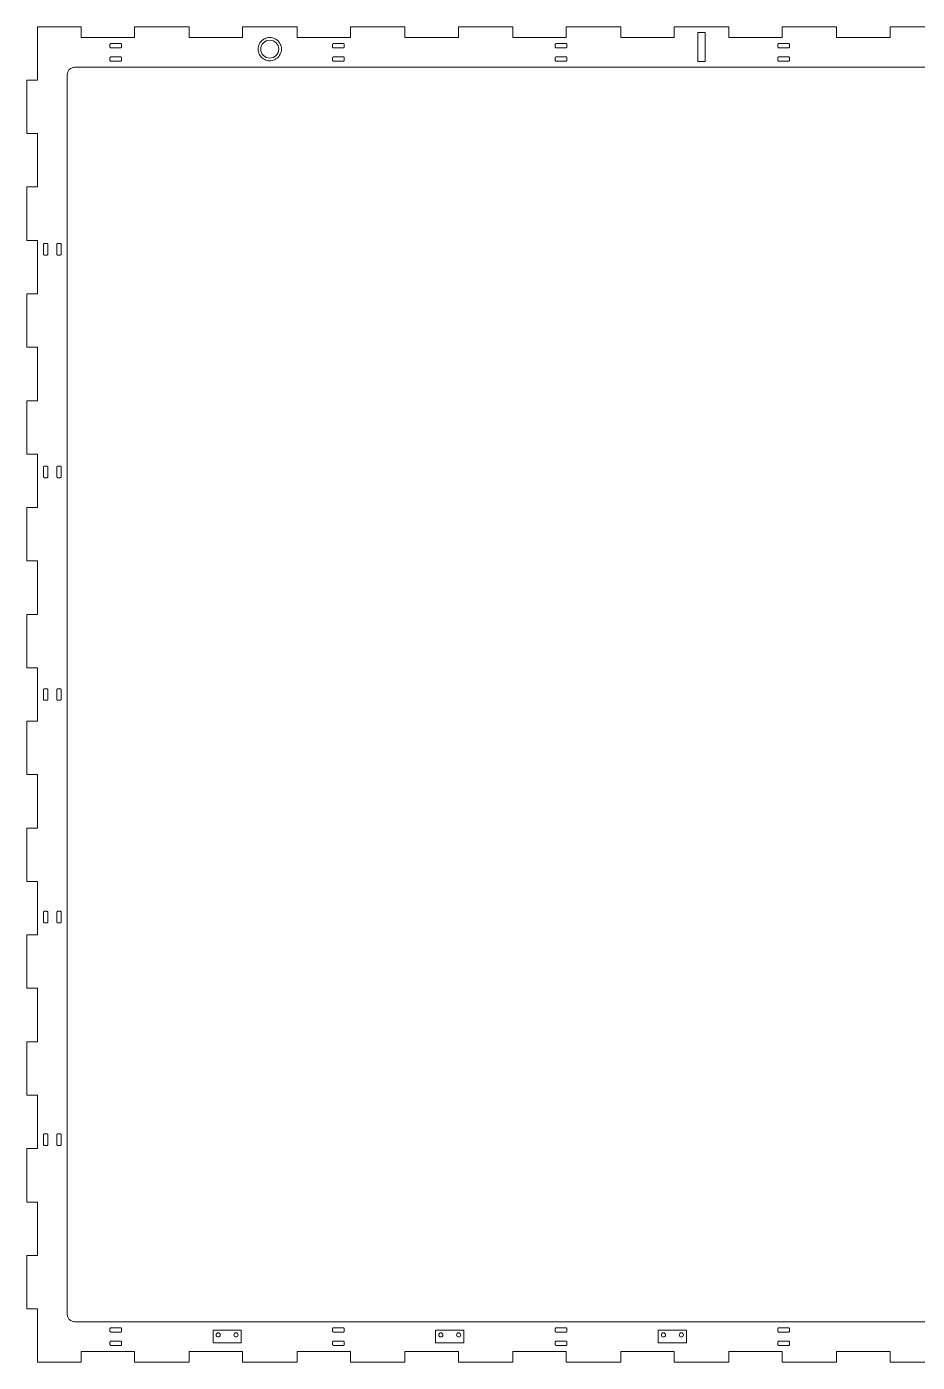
# Model space of a CAD drawing. Header units: millimetres. Extents: x 0 to 2008, y 0 to 750.
# Drawn here: x 1008 to 1508, y 0 to 750 of the extents above; entities that cross this region are included whole.
import ezdxf

# ---------------------------------------------------------------- set-up
doc = ezdxf.new("R2010")
doc.units = ezdxf.units.MM
doc.layers.add('CORTE', color=1, linetype='Continuous', lineweight=0)
doc.layers.add('MARCAÇÃO', color=2, linetype='Continuous', lineweight=0)

msp = doc.modelspace()

# ---------------------------------------------------------------- linework, layer by layer
at = {"layer": 'CORTE'}
for points in [[(1523.294118, 750), (1492.705882, 750), (1492.705882, 744), (1462.705882, 744), (1462.705882, 750), (1432.117647, 750), (1432.117647, 744), (1402.117647, 744), (1402.117647, 750), (1371.529412, 750), (1371.529412, 744), (1341.529412, 744), (1341.529412, 750), (1310.941176, 750), (1310.941176, 744), (1280.941176, 744), (1280.941176, 750), (1250.352941, 750), (1250.352941, 744), (1220.352941, 744), (1220.352941, 750), (1189.764706, 750), (1189.764706, 744), (1159.764706, 744), (1159.764706, 750), (1129.176471, 750), (1129.176471, 744), (1099.176471, 744), (1099.176471, 750), (1068.588235, 750), (1068.588235, 744), (1038.588235, 744), (1038.588235, 750), (1014, 750), (1014, 720), (1008, 720), (1008, 690), (1014, 690), (1014, 660), (1008, 660), (1008, 630), (1014, 630), (1014, 600), (1008, 600), (1008, 570), (1014, 570), (1014, 540), (1008, 540), (1008, 510), (1014, 510), (1014, 480), (1008, 480), (1008, 450), (1014, 450), (1014, 420), (1008, 420), (1008, 390), (1014, 390), (1014, 360), (1008, 360), (1008, 330), (1014, 330), (1014, 300), (1008, 300), (1008, 270), (1014, 270), (1014, 240), (1008, 240), (1008, 210), (1014, 210), (1014, 180), (1008, 180), (1008, 150), (1014, 150), (1014, 120), (1008, 120), (1008, 90), (1014, 90), (1014, 60), (1008, 60), (1008, 30), (1014, 30), (1014, 0), (1038.588235, 0), (1038.588235, 6), (1068.588235, 6), (1068.588235, 0), (1099.176471, 0), (1099.176471, 6), (1129.176471, 6), (1129.176471, 0), (1159.764706, 0), (1159.764706, 6), (1189.764706, 6), (1189.764706, 0), (1220.352941, 0), (1220.352941, 6), (1250.352941, 6), (1250.352941, 0), (1280.941176, 0), (1280.941176, 6), (1310.941176, 6), (1310.941176, 0), (1341.529412, 0), (1341.529412, 6), (1371.529412, 6), (1371.529412, 0), (1402.117647, 0), (1402.117647, 6), (1432.117647, 6), (1432.117647, 0), (1462.705882, 0), (1462.705882, 6), (1492.705882, 6), (1492.705882, 0), (1523.294118, 0)], [(1981.2, 727.2), (1034.8, 727.2), (1034.352142, 727.174849), (1033.909916, 727.099712), (1033.478884, 726.975533), (1033.064465, 726.803875), (1032.671872, 726.586897), (1032.306041, 726.327326), (1031.971573, 726.028427), (1031.672674, 725.693959), (1031.413103, 725.328128), (1031.196125, 724.935535), (1031.024467, 724.521116), (1030.900288, 724.090084), (1030.825151, 723.647858), (1030.8, 723.2), (1030.8, 26.8), (1030.825151, 26.352142), (1030.900288, 25.909916), (1031.024467, 25.478884), (1031.196125, 25.064465), (1031.413103, 24.671872), (1031.672674, 24.306041), (1031.971573, 23.971573), (1032.306041, 23.672674), (1032.671872, 23.413103), (1033.064465, 23.196125), (1033.478884, 23.024467), (1033.909916, 22.900288), (1034.352142, 22.825151), (1034.8, 22.8), (1981.2, 22.8)]]:
    msp.add_lwpolyline(points, dxfattribs=at)
for points in [[(1388.82, 730.4), (1388.82, 746.8), (1384.82, 746.8), (1384.82, 730.4)], [(1061.25, 740), (1061.246227, 740.067179), (1061.234957, 740.133513), (1061.21633, 740.198167), (1061.190581, 740.26033), (1061.158035, 740.319219), (1061.119099, 740.374094), (1061.074264, 740.424264), (1061.024094, 740.469099), (1060.969219, 740.508035), (1060.91033, 740.540581), (1060.848167, 740.56633), (1060.783513, 740.584957), (1060.717179, 740.596227), (1060.65, 740.6), (1055.35, 740.6), (1055.282821, 740.596227), (1055.216487, 740.584957), (1055.151833, 740.56633), (1055.08967, 740.540581), (1055.030781, 740.508035), (1054.975906, 740.469099), (1054.925736, 740.424264), (1054.880901, 740.374094), (1054.841965, 740.319219), (1054.809419, 740.26033), (1054.78367, 740.198167), (1054.765043, 740.133513), (1054.753773, 740.067179), (1054.75, 740), (1054.75, 738.7), (1054.753773, 738.632821), (1054.765043, 738.566487), (1054.78367, 738.501833), (1054.809419, 738.43967), (1054.841965, 738.380781), (1054.880901, 738.325906), (1054.925736, 738.275736), (1054.975906, 738.230901), (1055.030781, 738.191965), (1055.08967, 738.159419), (1055.151833, 738.13367), (1055.216487, 738.115043), (1055.282821, 738.103773), (1055.35, 738.1), (1060.65, 738.1), (1060.717179, 738.103773), (1060.783513, 738.115043), (1060.848167, 738.13367), (1060.91033, 738.159419), (1060.969219, 738.191965), (1061.024094, 738.230901), (1061.074264, 738.275736), (1061.119099, 738.325906), (1061.158035, 738.380781), (1061.190581, 738.43967), (1061.21633, 738.501833), (1061.234957, 738.566487), (1061.246227, 738.632821), (1061.25, 738.7)], [(1186.25, 740), (1186.246227, 740.067179), (1186.234957, 740.133513), (1186.21633, 740.198167), (1186.190581, 740.26033), (1186.158035, 740.319219), (1186.119099, 740.374094), (1186.074264, 740.424264), (1186.024094, 740.469099), (1185.969219, 740.508035), (1185.91033, 740.540581), (1185.848167, 740.56633), (1185.783513, 740.584957), (1185.717179, 740.596227), (1185.65, 740.6), (1180.35, 740.6), (1180.282821, 740.596227), (1180.216487, 740.584957), (1180.151833, 740.56633), (1180.08967, 740.540581), (1180.030781, 740.508035), (1179.975906, 740.469099), (1179.925736, 740.424264), (1179.880901, 740.374094), (1179.841965, 740.319219), (1179.809419, 740.26033), (1179.78367, 740.198167), (1179.765043, 740.133513), (1179.753773, 740.067179), (1179.75, 740), (1179.75, 738.7), (1179.753773, 738.632821), (1179.765043, 738.566487), (1179.78367, 738.501833), (1179.809419, 738.43967), (1179.841965, 738.380781), (1179.880901, 738.325906), (1179.925736, 738.275736), (1179.975906, 738.230901), (1180.030781, 738.191965), (1180.08967, 738.159419), (1180.151833, 738.13367), (1180.216487, 738.115043), (1180.282821, 738.103773), (1180.35, 738.1), (1185.65, 738.1), (1185.717179, 738.103773), (1185.783513, 738.115043), (1185.848167, 738.13367), (1185.91033, 738.159419), (1185.969219, 738.191965), (1186.024094, 738.230901), (1186.074264, 738.275736), (1186.119099, 738.325906), (1186.158035, 738.380781), (1186.190581, 738.43967), (1186.21633, 738.501833), (1186.234957, 738.566487), (1186.246227, 738.632821), (1186.25, 738.7)], [(1311.25, 740), (1311.246227, 740.067179), (1311.234957, 740.133513), (1311.21633, 740.198167), (1311.190581, 740.26033), (1311.158035, 740.319219), (1311.119099, 740.374094), (1311.074264, 740.424264), (1311.024094, 740.469099), (1310.969219, 740.508035), (1310.91033, 740.540581), (1310.848167, 740.56633), (1310.783513, 740.584957), (1310.717179, 740.596227), (1310.65, 740.6), (1305.35, 740.6), (1305.282821, 740.596227), (1305.216487, 740.584957), (1305.151833, 740.56633), (1305.08967, 740.540581), (1305.030781, 740.508035), (1304.975906, 740.469099), (1304.925736, 740.424264), (1304.880901, 740.374094), (1304.841965, 740.319219), (1304.809419, 740.26033), (1304.78367, 740.198167), (1304.765043, 740.133513), (1304.753773, 740.067179), (1304.75, 740), (1304.75, 738.7), (1304.753773, 738.632821), (1304.765043, 738.566487), (1304.78367, 738.501833), (1304.809419, 738.43967), (1304.841965, 738.380781), (1304.880901, 738.325906), (1304.925736, 738.275736), (1304.975906, 738.230901), (1305.030781, 738.191965), (1305.08967, 738.159419), (1305.151833, 738.13367), (1305.216487, 738.115043), (1305.282821, 738.103773), (1305.35, 738.1), (1310.65, 738.1), (1310.717179, 738.103773), (1310.783513, 738.115043), (1310.848167, 738.13367), (1310.91033, 738.159419), (1310.969219, 738.191965), (1311.024094, 738.230901), (1311.074264, 738.275736), (1311.119099, 738.325906), (1311.158035, 738.380781), (1311.190581, 738.43967), (1311.21633, 738.501833), (1311.234957, 738.566487), (1311.246227, 738.632821), (1311.25, 738.7)], [(1436.25, 740), (1436.246227, 740.067179), (1436.234957, 740.133513), (1436.21633, 740.198167), (1436.190581, 740.26033), (1436.158035, 740.319219), (1436.119099, 740.374094), (1436.074264, 740.424264), (1436.024094, 740.469099), (1435.969219, 740.508035), (1435.91033, 740.540581), (1435.848167, 740.56633), (1435.783513, 740.584957), (1435.717179, 740.596227), (1435.65, 740.6), (1430.35, 740.6), (1430.282821, 740.596227), (1430.216487, 740.584957), (1430.151833, 740.56633), (1430.08967, 740.540581), (1430.030781, 740.508035), (1429.975906, 740.469099), (1429.925736, 740.424264), (1429.880901, 740.374094), (1429.841965, 740.319219), (1429.809419, 740.26033), (1429.78367, 740.198167), (1429.765043, 740.133513), (1429.753773, 740.067179), (1429.75, 740), (1429.75, 738.7), (1429.753773, 738.632821), (1429.765043, 738.566487), (1429.78367, 738.501833), (1429.809419, 738.43967), (1429.841965, 738.380781), (1429.880901, 738.325906), (1429.925736, 738.275736), (1429.975906, 738.230901), (1430.030781, 738.191965), (1430.08967, 738.159419), (1430.151833, 738.13367), (1430.216487, 738.115043), (1430.282821, 738.103773), (1430.35, 738.1), (1435.65, 738.1), (1435.717179, 738.103773), (1435.783513, 738.115043), (1435.848167, 738.13367), (1435.91033, 738.159419), (1435.969219, 738.191965), (1436.024094, 738.230901), (1436.074264, 738.275736), (1436.119099, 738.325906), (1436.158035, 738.380781), (1436.190581, 738.43967), (1436.21633, 738.501833), (1436.234957, 738.566487), (1436.246227, 738.632821), (1436.25, 738.7)], [(1061.25, 732.5), (1061.246227, 732.567179), (1061.234957, 732.633513), (1061.21633, 732.698167), (1061.190581, 732.76033), (1061.158035, 732.819219), (1061.119099, 732.874094), (1061.074264, 732.924264), (1061.024094, 732.969099), (1060.969219, 733.008035), (1060.91033, 733.040581), (1060.848167, 733.06633), (1060.783513, 733.084957), (1060.717179, 733.096227), (1060.65, 733.1), (1055.35, 733.1), (1055.282821, 733.096227), (1055.216487, 733.084957), (1055.151833, 733.06633), (1055.08967, 733.040581), (1055.030781, 733.008035), (1054.975906, 732.969099), (1054.925736, 732.924264), (1054.880901, 732.874094), (1054.841965, 732.819219), (1054.809419, 732.76033), (1054.78367, 732.698167), (1054.765043, 732.633513), (1054.753773, 732.567179), (1054.75, 732.5), (1054.75, 731.2), (1054.753773, 731.132821), (1054.765043, 731.066487), (1054.78367, 731.001833), (1054.809419, 730.93967), (1054.841965, 730.880781), (1054.880901, 730.825906), (1054.925736, 730.775736), (1054.975906, 730.730901), (1055.030781, 730.691965), (1055.08967, 730.659419), (1055.151833, 730.63367), (1055.216487, 730.615043), (1055.282821, 730.603773), (1055.35, 730.6), (1060.65, 730.6), (1060.717179, 730.603773), (1060.783513, 730.615043), (1060.848167, 730.63367), (1060.91033, 730.659419), (1060.969219, 730.691965), (1061.024094, 730.730901), (1061.074264, 730.775736), (1061.119099, 730.825906), (1061.158035, 730.880781), (1061.190581, 730.93967), (1061.21633, 731.001833), (1061.234957, 731.066487), (1061.246227, 731.132821), (1061.25, 731.2)], [(1186.25, 732.5), (1186.246227, 732.567179), (1186.234957, 732.633513), (1186.21633, 732.698167), (1186.190581, 732.76033), (1186.158035, 732.819219), (1186.119099, 732.874094), (1186.074264, 732.924264), (1186.024094, 732.969099), (1185.969219, 733.008035), (1185.91033, 733.040581), (1185.848167, 733.06633), (1185.783513, 733.084957), (1185.717179, 733.096227), (1185.65, 733.1), (1180.35, 733.1), (1180.282821, 733.096227), (1180.216487, 733.084957), (1180.151833, 733.06633), (1180.08967, 733.040581), (1180.030781, 733.008035), (1179.975906, 732.969099), (1179.925736, 732.924264), (1179.880901, 732.874094), (1179.841965, 732.819219), (1179.809419, 732.76033), (1179.78367, 732.698167), (1179.765043, 732.633513), (1179.753773, 732.567179), (1179.75, 732.5), (1179.75, 731.2), (1179.753773, 731.132821), (1179.765043, 731.066487), (1179.78367, 731.001833), (1179.809419, 730.93967), (1179.841965, 730.880781), (1179.880901, 730.825906), (1179.925736, 730.775736), (1179.975906, 730.730901), (1180.030781, 730.691965), (1180.08967, 730.659419), (1180.151833, 730.63367), (1180.216487, 730.615043), (1180.282821, 730.603773), (1180.35, 730.6), (1185.65, 730.6), (1185.717179, 730.603773), (1185.783513, 730.615043), (1185.848167, 730.63367), (1185.91033, 730.659419), (1185.969219, 730.691965), (1186.024094, 730.730901), (1186.074264, 730.775736), (1186.119099, 730.825906), (1186.158035, 730.880781), (1186.190581, 730.93967), (1186.21633, 731.001833), (1186.234957, 731.066487), (1186.246227, 731.132821), (1186.25, 731.2)], [(1311.25, 732.5), (1311.246227, 732.567179), (1311.234957, 732.633513), (1311.21633, 732.698167), (1311.190581, 732.76033), (1311.158035, 732.819219), (1311.119099, 732.874094), (1311.074264, 732.924264), (1311.024094, 732.969099), (1310.969219, 733.008035), (1310.91033, 733.040581), (1310.848167, 733.06633), (1310.783513, 733.084957), (1310.717179, 733.096227), (1310.65, 733.1), (1305.35, 733.1), (1305.282821, 733.096227), (1305.216487, 733.084957), (1305.151833, 733.06633), (1305.08967, 733.040581), (1305.030781, 733.008035), (1304.975906, 732.969099), (1304.925736, 732.924264), (1304.880901, 732.874094), (1304.841965, 732.819219), (1304.809419, 732.76033), (1304.78367, 732.698167), (1304.765043, 732.633513), (1304.753773, 732.567179), (1304.75, 732.5), (1304.75, 731.2), (1304.753773, 731.132821), (1304.765043, 731.066487), (1304.78367, 731.001833), (1304.809419, 730.93967), (1304.841965, 730.880781), (1304.880901, 730.825906), (1304.925736, 730.775736), (1304.975906, 730.730901), (1305.030781, 730.691965), (1305.08967, 730.659419), (1305.151833, 730.63367), (1305.216487, 730.615043), (1305.282821, 730.603773), (1305.35, 730.6), (1310.65, 730.6), (1310.717179, 730.603773), (1310.783513, 730.615043), (1310.848167, 730.63367), (1310.91033, 730.659419), (1310.969219, 730.691965), (1311.024094, 730.730901), (1311.074264, 730.775736), (1311.119099, 730.825906), (1311.158035, 730.880781), (1311.190581, 730.93967), (1311.21633, 731.001833), (1311.234957, 731.066487), (1311.246227, 731.132821), (1311.25, 731.2)], [(1436.25, 732.5), (1436.246227, 732.567179), (1436.234957, 732.633513), (1436.21633, 732.698167), (1436.190581, 732.76033), (1436.158035, 732.819219), (1436.119099, 732.874094), (1436.074264, 732.924264), (1436.024094, 732.969099), (1435.969219, 733.008035), (1435.91033, 733.040581), (1435.848167, 733.06633), (1435.783513, 733.084957), (1435.717179, 733.096227), (1435.65, 733.1), (1430.35, 733.1), (1430.282821, 733.096227), (1430.216487, 733.084957), (1430.151833, 733.06633), (1430.08967, 733.040581), (1430.030781, 733.008035), (1429.975906, 732.969099), (1429.925736, 732.924264), (1429.880901, 732.874094), (1429.841965, 732.819219), (1429.809419, 732.76033), (1429.78367, 732.698167), (1429.765043, 732.633513), (1429.753773, 732.567179), (1429.75, 732.5), (1429.75, 731.2), (1429.753773, 731.132821), (1429.765043, 731.066487), (1429.78367, 731.001833), (1429.809419, 730.93967), (1429.841965, 730.880781), (1429.880901, 730.825906), (1429.925736, 730.775736), (1429.975906, 730.730901), (1430.030781, 730.691965), (1430.08967, 730.659419), (1430.151833, 730.63367), (1430.216487, 730.615043), (1430.282821, 730.603773), (1430.35, 730.6), (1435.65, 730.6), (1435.717179, 730.603773), (1435.783513, 730.615043), (1435.848167, 730.63367), (1435.91033, 730.659419), (1435.969219, 730.691965), (1436.024094, 730.730901), (1436.074264, 730.775736), (1436.119099, 730.825906), (1436.158035, 730.880781), (1436.190581, 730.93967), (1436.21633, 731.001833), (1436.234957, 731.066487), (1436.246227, 731.132821), (1436.25, 731.2)], [(1019.9, 627.65), (1019.896227, 627.717179), (1019.884957, 627.783513), (1019.86633, 627.848167), (1019.840581, 627.91033), (1019.808035, 627.969219), (1019.769099, 628.024094), (1019.724264, 628.074264), (1019.674094, 628.119099), (1019.619219, 628.158035), (1019.56033, 628.190581), (1019.498167, 628.21633), (1019.433513, 628.234957), (1019.367179, 628.246227), (1019.3, 628.25), (1018, 628.25), (1017.932821, 628.246227), (1017.866487, 628.234957), (1017.801833, 628.21633), (1017.73967, 628.190581), (1017.680781, 628.158035), (1017.625906, 628.119099), (1017.575736, 628.074264), (1017.530901, 628.024094), (1017.491965, 627.969219), (1017.459419, 627.91033), (1017.43367, 627.848167), (1017.415043, 627.783513), (1017.403773, 627.717179), (1017.4, 627.65), (1017.4, 622.35), (1017.403773, 622.282821), (1017.415043, 622.216487), (1017.43367, 622.151833), (1017.459419, 622.08967), (1017.491965, 622.030781), (1017.530901, 621.975906), (1017.575736, 621.925736), (1017.625906, 621.880901), (1017.680781, 621.841965), (1017.73967, 621.809419), (1017.801833, 621.78367), (1017.866487, 621.765043), (1017.932821, 621.753773), (1018, 621.75), (1019.3, 621.75), (1019.367179, 621.753773), (1019.433513, 621.765043), (1019.498167, 621.78367), (1019.56033, 621.809419), (1019.619219, 621.841965), (1019.674094, 621.880901), (1019.724264, 621.925736), (1019.769099, 621.975906), (1019.808035, 622.030781), (1019.840581, 622.08967), (1019.86633, 622.151833), (1019.884957, 622.216487), (1019.896227, 622.282821), (1019.9, 622.35)], [(1027.4, 627.65), (1027.396227, 627.717179), (1027.384957, 627.783513), (1027.36633, 627.848167), (1027.340581, 627.91033), (1027.308035, 627.969219), (1027.269099, 628.024094), (1027.224264, 628.074264), (1027.174094, 628.119099), (1027.119219, 628.158035), (1027.06033, 628.190581), (1026.998167, 628.21633), (1026.933513, 628.234957), (1026.867179, 628.246227), (1026.8, 628.25), (1025.5, 628.25), (1025.432821, 628.246227), (1025.366487, 628.234957), (1025.301833, 628.21633), (1025.23967, 628.190581), (1025.180781, 628.158035), (1025.125906, 628.119099), (1025.075736, 628.074264), (1025.030901, 628.024094), (1024.991965, 627.969219), (1024.959419, 627.91033), (1024.93367, 627.848167), (1024.915043, 627.783513), (1024.903773, 627.717179), (1024.9, 627.65), (1024.9, 622.35), (1024.903773, 622.282821), (1024.915043, 622.216487), (1024.93367, 622.151833), (1024.959419, 622.08967), (1024.991965, 622.030781), (1025.030901, 621.975906), (1025.075736, 621.925736), (1025.125906, 621.880901), (1025.180781, 621.841965), (1025.23967, 621.809419), (1025.301833, 621.78367), (1025.366487, 621.765043), (1025.432821, 621.753773), (1025.5, 621.75), (1026.8, 621.75), (1026.867179, 621.753773), (1026.933513, 621.765043), (1026.998167, 621.78367), (1027.06033, 621.809419), (1027.119219, 621.841965), (1027.174094, 621.880901), (1027.224264, 621.925736), (1027.269099, 621.975906), (1027.308035, 622.030781), (1027.340581, 622.08967), (1027.36633, 622.151833), (1027.384957, 622.216487), (1027.396227, 622.282821), (1027.4, 622.35)], [(1019.9, 502.65), (1019.896227, 502.717179), (1019.884957, 502.783513), (1019.86633, 502.848167), (1019.840581, 502.91033), (1019.808035, 502.969219), (1019.769099, 503.024094), (1019.724264, 503.074264), (1019.674094, 503.119099), (1019.619219, 503.158035), (1019.56033, 503.190581), (1019.498167, 503.21633), (1019.433513, 503.234957), (1019.367179, 503.246227), (1019.3, 503.25), (1018, 503.25), (1017.932821, 503.246227), (1017.866487, 503.234957), (1017.801833, 503.21633), (1017.73967, 503.190581), (1017.680781, 503.158035), (1017.625906, 503.119099), (1017.575736, 503.074264), (1017.530901, 503.024094), (1017.491965, 502.969219), (1017.459419, 502.91033), (1017.43367, 502.848167), (1017.415043, 502.783513), (1017.403773, 502.717179), (1017.4, 502.65), (1017.4, 497.35), (1017.403773, 497.282821), (1017.415043, 497.216487), (1017.43367, 497.151833), (1017.459419, 497.08967), (1017.491965, 497.030781), (1017.530901, 496.975906), (1017.575736, 496.925736), (1017.625906, 496.880901), (1017.680781, 496.841965), (1017.73967, 496.809419), (1017.801833, 496.78367), (1017.866487, 496.765043), (1017.932821, 496.753773), (1018, 496.75), (1019.3, 496.75), (1019.367179, 496.753773), (1019.433513, 496.765043), (1019.498167, 496.78367), (1019.56033, 496.809419), (1019.619219, 496.841965), (1019.674094, 496.880901), (1019.724264, 496.925736), (1019.769099, 496.975906), (1019.808035, 497.030781), (1019.840581, 497.08967), (1019.86633, 497.151833), (1019.884957, 497.216487), (1019.896227, 497.282821), (1019.9, 497.35)], [(1027.4, 502.65), (1027.396227, 502.717179), (1027.384957, 502.783513), (1027.36633, 502.848167), (1027.340581, 502.91033), (1027.308035, 502.969219), (1027.269099, 503.024094), (1027.224264, 503.074264), (1027.174094, 503.119099), (1027.119219, 503.158035), (1027.06033, 503.190581), (1026.998167, 503.21633), (1026.933513, 503.234957), (1026.867179, 503.246227), (1026.8, 503.25), (1025.5, 503.25), (1025.432821, 503.246227), (1025.366487, 503.234957), (1025.301833, 503.21633), (1025.23967, 503.190581), (1025.180781, 503.158035), (1025.125906, 503.119099), (1025.075736, 503.074264), (1025.030901, 503.024094), (1024.991965, 502.969219), (1024.959419, 502.91033), (1024.93367, 502.848167), (1024.915043, 502.783513), (1024.903773, 502.717179), (1024.9, 502.65), (1024.9, 497.35), (1024.903773, 497.282821), (1024.915043, 497.216487), (1024.93367, 497.151833), (1024.959419, 497.08967), (1024.991965, 497.030781), (1025.030901, 496.975906), (1025.075736, 496.925736), (1025.125906, 496.880901), (1025.180781, 496.841965), (1025.23967, 496.809419), (1025.301833, 496.78367), (1025.366487, 496.765043), (1025.432821, 496.753773), (1025.5, 496.75), (1026.8, 496.75), (1026.867179, 496.753773), (1026.933513, 496.765043), (1026.998167, 496.78367), (1027.06033, 496.809419), (1027.119219, 496.841965), (1027.174094, 496.880901), (1027.224264, 496.925736), (1027.269099, 496.975906), (1027.308035, 497.030781), (1027.340581, 497.08967), (1027.36633, 497.151833), (1027.384957, 497.216487), (1027.396227, 497.282821), (1027.4, 497.35)], [(1019.9, 377.65), (1019.896227, 377.717179), (1019.884957, 377.783513), (1019.86633, 377.848167), (1019.840581, 377.91033), (1019.808035, 377.969219), (1019.769099, 378.024094), (1019.724264, 378.074264), (1019.674094, 378.119099), (1019.619219, 378.158035), (1019.56033, 378.190581), (1019.498167, 378.21633), (1019.433513, 378.234957), (1019.367179, 378.246227), (1019.3, 378.25), (1018, 378.25), (1017.932821, 378.246227), (1017.866487, 378.234957), (1017.801833, 378.21633), (1017.73967, 378.190581), (1017.680781, 378.158035), (1017.625906, 378.119099), (1017.575736, 378.074264), (1017.530901, 378.024094), (1017.491965, 377.969219), (1017.459419, 377.91033), (1017.43367, 377.848167), (1017.415043, 377.783513), (1017.403773, 377.717179), (1017.4, 377.65), (1017.4, 372.35), (1017.403773, 372.282821), (1017.415043, 372.216487), (1017.43367, 372.151833), (1017.459419, 372.08967), (1017.491965, 372.030781), (1017.530901, 371.975906), (1017.575736, 371.925736), (1017.625906, 371.880901), (1017.680781, 371.841965), (1017.73967, 371.809419), (1017.801833, 371.78367), (1017.866487, 371.765043), (1017.932821, 371.753773), (1018, 371.75), (1019.3, 371.75), (1019.367179, 371.753773), (1019.433513, 371.765043), (1019.498167, 371.78367), (1019.56033, 371.809419), (1019.619219, 371.841965), (1019.674094, 371.880901), (1019.724264, 371.925736), (1019.769099, 371.975906), (1019.808035, 372.030781), (1019.840581, 372.08967), (1019.86633, 372.151833), (1019.884957, 372.216487), (1019.896227, 372.282821), (1019.9, 372.35)], [(1027.4, 377.65), (1027.396227, 377.717179), (1027.384957, 377.783513), (1027.36633, 377.848167), (1027.340581, 377.91033), (1027.308035, 377.969219), (1027.269099, 378.024094), (1027.224264, 378.074264), (1027.174094, 378.119099), (1027.119219, 378.158035), (1027.06033, 378.190581), (1026.998167, 378.21633), (1026.933513, 378.234957), (1026.867179, 378.246227), (1026.8, 378.25), (1025.5, 378.25), (1025.432821, 378.246227), (1025.366487, 378.234957), (1025.301833, 378.21633), (1025.23967, 378.190581), (1025.180781, 378.158035), (1025.125906, 378.119099), (1025.075736, 378.074264), (1025.030901, 378.024094), (1024.991965, 377.969219), (1024.959419, 377.91033), (1024.93367, 377.848167), (1024.915043, 377.783513), (1024.903773, 377.717179), (1024.9, 377.65), (1024.9, 372.35), (1024.903773, 372.282821), (1024.915043, 372.216487), (1024.93367, 372.151833), (1024.959419, 372.08967), (1024.991965, 372.030781), (1025.030901, 371.975906), (1025.075736, 371.925736), (1025.125906, 371.880901), (1025.180781, 371.841965), (1025.23967, 371.809419), (1025.301833, 371.78367), (1025.366487, 371.765043), (1025.432821, 371.753773), (1025.5, 371.75), (1026.8, 371.75), (1026.867179, 371.753773), (1026.933513, 371.765043), (1026.998167, 371.78367), (1027.06033, 371.809419), (1027.119219, 371.841965), (1027.174094, 371.880901), (1027.224264, 371.925736), (1027.269099, 371.975906), (1027.308035, 372.030781), (1027.340581, 372.08967), (1027.36633, 372.151833), (1027.384957, 372.216487), (1027.396227, 372.282821), (1027.4, 372.35)], [(1019.9, 252.65), (1019.896227, 252.717179), (1019.884957, 252.783513), (1019.86633, 252.848167), (1019.840581, 252.91033), (1019.808035, 252.969219), (1019.769099, 253.024094), (1019.724264, 253.074264), (1019.674094, 253.119099), (1019.619219, 253.158035), (1019.56033, 253.190581), (1019.498167, 253.21633), (1019.433513, 253.234957), (1019.367179, 253.246227), (1019.3, 253.25), (1018, 253.25), (1017.932821, 253.246227), (1017.866487, 253.234957), (1017.801833, 253.21633), (1017.73967, 253.190581), (1017.680781, 253.158035), (1017.625906, 253.119099), (1017.575736, 253.074264), (1017.530901, 253.024094), (1017.491965, 252.969219), (1017.459419, 252.91033), (1017.43367, 252.848167), (1017.415043, 252.783513), (1017.403773, 252.717179), (1017.4, 252.65), (1017.4, 247.35), (1017.403773, 247.282821), (1017.415043, 247.216487), (1017.43367, 247.151833), (1017.459419, 247.08967), (1017.491965, 247.030781), (1017.530901, 246.975906), (1017.575736, 246.925736), (1017.625906, 246.880901), (1017.680781, 246.841965), (1017.73967, 246.809419), (1017.801833, 246.78367), (1017.866487, 246.765043), (1017.932821, 246.753773), (1018, 246.75), (1019.3, 246.75), (1019.367179, 246.753773), (1019.433513, 246.765043), (1019.498167, 246.78367), (1019.56033, 246.809419), (1019.619219, 246.841965), (1019.674094, 246.880901), (1019.724264, 246.925736), (1019.769099, 246.975906), (1019.808035, 247.030781), (1019.840581, 247.08967), (1019.86633, 247.151833), (1019.884957, 247.216487), (1019.896227, 247.282821), (1019.9, 247.35)], [(1027.4, 252.65), (1027.396227, 252.717179), (1027.384957, 252.783513), (1027.36633, 252.848167), (1027.340581, 252.91033), (1027.308035, 252.969219), (1027.269099, 253.024094), (1027.224264, 253.074264), (1027.174094, 253.119099), (1027.119219, 253.158035), (1027.06033, 253.190581), (1026.998167, 253.21633), (1026.933513, 253.234957), (1026.867179, 253.246227), (1026.8, 253.25), (1025.5, 253.25), (1025.432821, 253.246227), (1025.366487, 253.234957), (1025.301833, 253.21633), (1025.23967, 253.190581), (1025.180781, 253.158035), (1025.125906, 253.119099), (1025.075736, 253.074264), (1025.030901, 253.024094), (1024.991965, 252.969219), (1024.959419, 252.91033), (1024.93367, 252.848167), (1024.915043, 252.783513), (1024.903773, 252.717179), (1024.9, 252.65), (1024.9, 247.35), (1024.903773, 247.282821), (1024.915043, 247.216487), (1024.93367, 247.151833), (1024.959419, 247.08967), (1024.991965, 247.030781), (1025.030901, 246.975906), (1025.075736, 246.925736), (1025.125906, 246.880901), (1025.180781, 246.841965), (1025.23967, 246.809419), (1025.301833, 246.78367), (1025.366487, 246.765043), (1025.432821, 246.753773), (1025.5, 246.75), (1026.8, 246.75), (1026.867179, 246.753773), (1026.933513, 246.765043), (1026.998167, 246.78367), (1027.06033, 246.809419), (1027.119219, 246.841965), (1027.174094, 246.880901), (1027.224264, 246.925736), (1027.269099, 246.975906), (1027.308035, 247.030781), (1027.340581, 247.08967), (1027.36633, 247.151833), (1027.384957, 247.216487), (1027.396227, 247.282821), (1027.4, 247.35)], [(1019.9, 127.65), (1019.896227, 127.717179), (1019.884957, 127.783513), (1019.86633, 127.848167), (1019.840581, 127.91033), (1019.808035, 127.969219), (1019.769099, 128.024094), (1019.724264, 128.074264), (1019.674094, 128.119099), (1019.619219, 128.158035), (1019.56033, 128.190581), (1019.498167, 128.21633), (1019.433513, 128.234957), (1019.367179, 128.246227), (1019.3, 128.25), (1018, 128.25), (1017.932821, 128.246227), (1017.866487, 128.234957), (1017.801833, 128.21633), (1017.73967, 128.190581), (1017.680781, 128.158035), (1017.625906, 128.119099), (1017.575736, 128.074264), (1017.530901, 128.024094), (1017.491965, 127.969219), (1017.459419, 127.91033), (1017.43367, 127.848167), (1017.415043, 127.783513), (1017.403773, 127.717179), (1017.4, 127.65), (1017.4, 122.35), (1017.403773, 122.282821), (1017.415043, 122.216487), (1017.43367, 122.151833), (1017.459419, 122.08967), (1017.491965, 122.030781), (1017.530901, 121.975906), (1017.575736, 121.925736), (1017.625906, 121.880901), (1017.680781, 121.841965), (1017.73967, 121.809419), (1017.801833, 121.78367), (1017.866487, 121.765043), (1017.932821, 121.753773), (1018, 121.75), (1019.3, 121.75), (1019.367179, 121.753773), (1019.433513, 121.765043), (1019.498167, 121.78367), (1019.56033, 121.809419), (1019.619219, 121.841965), (1019.674094, 121.880901), (1019.724264, 121.925736), (1019.769099, 121.975906), (1019.808035, 122.030781), (1019.840581, 122.08967), (1019.86633, 122.151833), (1019.884957, 122.216487), (1019.896227, 122.282821), (1019.9, 122.35)], [(1027.4, 127.65), (1027.396227, 127.717179), (1027.384957, 127.783513), (1027.36633, 127.848167), (1027.340581, 127.91033), (1027.308035, 127.969219), (1027.269099, 128.024094), (1027.224264, 128.074264), (1027.174094, 128.119099), (1027.119219, 128.158035), (1027.06033, 128.190581), (1026.998167, 128.21633), (1026.933513, 128.234957), (1026.867179, 128.246227), (1026.8, 128.25), (1025.5, 128.25), (1025.432821, 128.246227), (1025.366487, 128.234957), (1025.301833, 128.21633), (1025.23967, 128.190581), (1025.180781, 128.158035), (1025.125906, 128.119099), (1025.075736, 128.074264), (1025.030901, 128.024094), (1024.991965, 127.969219), (1024.959419, 127.91033), (1024.93367, 127.848167), (1024.915043, 127.783513), (1024.903773, 127.717179), (1024.9, 127.65), (1024.9, 122.35), (1024.903773, 122.282821), (1024.915043, 122.216487), (1024.93367, 122.151833), (1024.959419, 122.08967), (1024.991965, 122.030781), (1025.030901, 121.975906), (1025.075736, 121.925736), (1025.125906, 121.880901), (1025.180781, 121.841965), (1025.23967, 121.809419), (1025.301833, 121.78367), (1025.366487, 121.765043), (1025.432821, 121.753773), (1025.5, 121.75), (1026.8, 121.75), (1026.867179, 121.753773), (1026.933513, 121.765043), (1026.998167, 121.78367), (1027.06033, 121.809419), (1027.119219, 121.841965), (1027.174094, 121.880901), (1027.224264, 121.925736), (1027.269099, 121.975906), (1027.308035, 122.030781), (1027.340581, 122.08967), (1027.36633, 122.151833), (1027.384957, 122.216487), (1027.396227, 122.282821), (1027.4, 122.35)], [(1061.25, 18.8), (1061.246227, 18.867179), (1061.234957, 18.933513), (1061.21633, 18.998167), (1061.190581, 19.06033), (1061.158035, 19.119219), (1061.119099, 19.174094), (1061.074264, 19.224264), (1061.024094, 19.269099), (1060.969219, 19.308035), (1060.91033, 19.340581), (1060.848167, 19.36633), (1060.783513, 19.384957), (1060.717179, 19.396227), (1060.65, 19.4), (1055.35, 19.4), (1055.282821, 19.396227), (1055.216487, 19.384957), (1055.151833, 19.36633), (1055.08967, 19.340581), (1055.030781, 19.308035), (1054.975906, 19.269099), (1054.925736, 19.224264), (1054.880901, 19.174094), (1054.841965, 19.119219), (1054.809419, 19.06033), (1054.78367, 18.998167), (1054.765043, 18.933513), (1054.753773, 18.867179), (1054.75, 18.8), (1054.75, 17.5), (1054.753773, 17.432821), (1054.765043, 17.366487), (1054.78367, 17.301833), (1054.809419, 17.23967), (1054.841965, 17.180781), (1054.880901, 17.125906), (1054.925736, 17.075736), (1054.975906, 17.030901), (1055.030781, 16.991965), (1055.08967, 16.959419), (1055.151833, 16.93367), (1055.216487, 16.915043), (1055.282821, 16.903773), (1055.35, 16.9), (1060.65, 16.9), (1060.717179, 16.903773), (1060.783513, 16.915043), (1060.848167, 16.93367), (1060.91033, 16.959419), (1060.969219, 16.991965), (1061.024094, 17.030901), (1061.074264, 17.075736), (1061.119099, 17.125906), (1061.158035, 17.180781), (1061.190581, 17.23967), (1061.21633, 17.301833), (1061.234957, 17.366487), (1061.246227, 17.432821), (1061.25, 17.5)], [(1186.25, 18.8), (1186.246227, 18.867179), (1186.234957, 18.933513), (1186.21633, 18.998167), (1186.190581, 19.06033), (1186.158035, 19.119219), (1186.119099, 19.174094), (1186.074264, 19.224264), (1186.024094, 19.269099), (1185.969219, 19.308035), (1185.91033, 19.340581), (1185.848167, 19.36633), (1185.783513, 19.384957), (1185.717179, 19.396227), (1185.65, 19.4), (1180.35, 19.4), (1180.282821, 19.396227), (1180.216487, 19.384957), (1180.151833, 19.36633), (1180.08967, 19.340581), (1180.030781, 19.308035), (1179.975906, 19.269099), (1179.925736, 19.224264), (1179.880901, 19.174094), (1179.841965, 19.119219), (1179.809419, 19.06033), (1179.78367, 18.998167), (1179.765043, 18.933513), (1179.753773, 18.867179), (1179.75, 18.8), (1179.75, 17.5), (1179.753773, 17.432821), (1179.765043, 17.366487), (1179.78367, 17.301833), (1179.809419, 17.23967), (1179.841965, 17.180781), (1179.880901, 17.125906), (1179.925736, 17.075736), (1179.975906, 17.030901), (1180.030781, 16.991965), (1180.08967, 16.959419), (1180.151833, 16.93367), (1180.216487, 16.915043), (1180.282821, 16.903773), (1180.35, 16.9), (1185.65, 16.9), (1185.717179, 16.903773), (1185.783513, 16.915043), (1185.848167, 16.93367), (1185.91033, 16.959419), (1185.969219, 16.991965), (1186.024094, 17.030901), (1186.074264, 17.075736), (1186.119099, 17.125906), (1186.158035, 17.180781), (1186.190581, 17.23967), (1186.21633, 17.301833), (1186.234957, 17.366487), (1186.246227, 17.432821), (1186.25, 17.5)], [(1311.25, 18.8), (1311.246227, 18.867179), (1311.234957, 18.933513), (1311.21633, 18.998167), (1311.190581, 19.06033), (1311.158035, 19.119219), (1311.119099, 19.174094), (1311.074264, 19.224264), (1311.024094, 19.269099), (1310.969219, 19.308035), (1310.91033, 19.340581), (1310.848167, 19.36633), (1310.783513, 19.384957), (1310.717179, 19.396227), (1310.65, 19.4), (1305.35, 19.4), (1305.282821, 19.396227), (1305.216487, 19.384957), (1305.151833, 19.36633), (1305.08967, 19.340581), (1305.030781, 19.308035), (1304.975906, 19.269099), (1304.925736, 19.224264), (1304.880901, 19.174094), (1304.841965, 19.119219), (1304.809419, 19.06033), (1304.78367, 18.998167), (1304.765043, 18.933513), (1304.753773, 18.867179), (1304.75, 18.8), (1304.75, 17.5), (1304.753773, 17.432821), (1304.765043, 17.366487), (1304.78367, 17.301833), (1304.809419, 17.23967), (1304.841965, 17.180781), (1304.880901, 17.125906), (1304.925736, 17.075736), (1304.975906, 17.030901), (1305.030781, 16.991965), (1305.08967, 16.959419), (1305.151833, 16.93367), (1305.216487, 16.915043), (1305.282821, 16.903773), (1305.35, 16.9), (1310.65, 16.9), (1310.717179, 16.903773), (1310.783513, 16.915043), (1310.848167, 16.93367), (1310.91033, 16.959419), (1310.969219, 16.991965), (1311.024094, 17.030901), (1311.074264, 17.075736), (1311.119099, 17.125906), (1311.158035, 17.180781), (1311.190581, 17.23967), (1311.21633, 17.301833), (1311.234957, 17.366487), (1311.246227, 17.432821), (1311.25, 17.5)], [(1436.25, 18.8), (1436.246227, 18.867179), (1436.234957, 18.933513), (1436.21633, 18.998167), (1436.190581, 19.06033), (1436.158035, 19.119219), (1436.119099, 19.174094), (1436.074264, 19.224264), (1436.024094, 19.269099), (1435.969219, 19.308035), (1435.91033, 19.340581), (1435.848167, 19.36633), (1435.783513, 19.384957), (1435.717179, 19.396227), (1435.65, 19.4), (1430.35, 19.4), (1430.282821, 19.396227), (1430.216487, 19.384957), (1430.151833, 19.36633), (1430.08967, 19.340581), (1430.030781, 19.308035), (1429.975906, 19.269099), (1429.925736, 19.224264), (1429.880901, 19.174094), (1429.841965, 19.119219), (1429.809419, 19.06033), (1429.78367, 18.998167), (1429.765043, 18.933513), (1429.753773, 18.867179), (1429.75, 18.8), (1429.75, 17.5), (1429.753773, 17.432821), (1429.765043, 17.366487), (1429.78367, 17.301833), (1429.809419, 17.23967), (1429.841965, 17.180781), (1429.880901, 17.125906), (1429.925736, 17.075736), (1429.975906, 17.030901), (1430.030781, 16.991965), (1430.08967, 16.959419), (1430.151833, 16.93367), (1430.216487, 16.915043), (1430.282821, 16.903773), (1430.35, 16.9), (1435.65, 16.9), (1435.717179, 16.903773), (1435.783513, 16.915043), (1435.848167, 16.93367), (1435.91033, 16.959419), (1435.969219, 16.991965), (1436.024094, 17.030901), (1436.074264, 17.075736), (1436.119099, 17.125906), (1436.158035, 17.180781), (1436.190581, 17.23967), (1436.21633, 17.301833), (1436.234957, 17.366487), (1436.246227, 17.432821), (1436.25, 17.5)], [(1061.25, 11.3), (1061.246227, 11.367179), (1061.234957, 11.433513), (1061.21633, 11.498167), (1061.190581, 11.56033), (1061.158035, 11.619219), (1061.119099, 11.674094), (1061.074264, 11.724264), (1061.024094, 11.769099), (1060.969219, 11.808035), (1060.91033, 11.840581), (1060.848167, 11.86633), (1060.783513, 11.884957), (1060.717179, 11.896227), (1060.65, 11.9), (1055.35, 11.9), (1055.282821, 11.896227), (1055.216487, 11.884957), (1055.151833, 11.86633), (1055.08967, 11.840581), (1055.030781, 11.808035), (1054.975906, 11.769099), (1054.925736, 11.724264), (1054.880901, 11.674094), (1054.841965, 11.619219), (1054.809419, 11.56033), (1054.78367, 11.498167), (1054.765043, 11.433513), (1054.753773, 11.367179), (1054.75, 11.3), (1054.75, 10), (1054.753773, 9.932821), (1054.765043, 9.866487), (1054.78367, 9.801833), (1054.809419, 9.73967), (1054.841965, 9.680781), (1054.880901, 9.625906), (1054.925736, 9.575736), (1054.975906, 9.530901), (1055.030781, 9.491965), (1055.08967, 9.459419), (1055.151833, 9.43367), (1055.216487, 9.415043), (1055.282821, 9.403773), (1055.35, 9.4), (1060.65, 9.4), (1060.717179, 9.403773), (1060.783513, 9.415043), (1060.848167, 9.43367), (1060.91033, 9.459419), (1060.969219, 9.491965), (1061.024094, 9.530901), (1061.074264, 9.575736), (1061.119099, 9.625906), (1061.158035, 9.680781), (1061.190581, 9.73967), (1061.21633, 9.801833), (1061.234957, 9.866487), (1061.246227, 9.932821), (1061.25, 10)], [(1186.25, 11.3), (1186.246227, 11.367179), (1186.234957, 11.433513), (1186.21633, 11.498167), (1186.190581, 11.56033), (1186.158035, 11.619219), (1186.119099, 11.674094), (1186.074264, 11.724264), (1186.024094, 11.769099), (1185.969219, 11.808035), (1185.91033, 11.840581), (1185.848167, 11.86633), (1185.783513, 11.884957), (1185.717179, 11.896227), (1185.65, 11.9), (1180.35, 11.9), (1180.282821, 11.896227), (1180.216487, 11.884957), (1180.151833, 11.86633), (1180.08967, 11.840581), (1180.030781, 11.808035), (1179.975906, 11.769099), (1179.925736, 11.724264), (1179.880901, 11.674094), (1179.841965, 11.619219), (1179.809419, 11.56033), (1179.78367, 11.498167), (1179.765043, 11.433513), (1179.753773, 11.367179), (1179.75, 11.3), (1179.75, 10), (1179.753773, 9.932821), (1179.765043, 9.866487), (1179.78367, 9.801833), (1179.809419, 9.73967), (1179.841965, 9.680781), (1179.880901, 9.625906), (1179.925736, 9.575736), (1179.975906, 9.530901), (1180.030781, 9.491965), (1180.08967, 9.459419), (1180.151833, 9.43367), (1180.216487, 9.415043), (1180.282821, 9.403773), (1180.35, 9.4), (1185.65, 9.4), (1185.717179, 9.403773), (1185.783513, 9.415043), (1185.848167, 9.43367), (1185.91033, 9.459419), (1185.969219, 9.491965), (1186.024094, 9.530901), (1186.074264, 9.575736), (1186.119099, 9.625906), (1186.158035, 9.680781), (1186.190581, 9.73967), (1186.21633, 9.801833), (1186.234957, 9.866487), (1186.246227, 9.932821), (1186.25, 10)], [(1311.25, 11.3), (1311.246227, 11.367179), (1311.234957, 11.433513), (1311.21633, 11.498167), (1311.190581, 11.56033), (1311.158035, 11.619219), (1311.119099, 11.674094), (1311.074264, 11.724264), (1311.024094, 11.769099), (1310.969219, 11.808035), (1310.91033, 11.840581), (1310.848167, 11.86633), (1310.783513, 11.884957), (1310.717179, 11.896227), (1310.65, 11.9), (1305.35, 11.9), (1305.282821, 11.896227), (1305.216487, 11.884957), (1305.151833, 11.86633), (1305.08967, 11.840581), (1305.030781, 11.808035), (1304.975906, 11.769099), (1304.925736, 11.724264), (1304.880901, 11.674094), (1304.841965, 11.619219), (1304.809419, 11.56033), (1304.78367, 11.498167), (1304.765043, 11.433513), (1304.753773, 11.367179), (1304.75, 11.3), (1304.75, 10), (1304.753773, 9.932821), (1304.765043, 9.866487), (1304.78367, 9.801833), (1304.809419, 9.73967), (1304.841965, 9.680781), (1304.880901, 9.625906), (1304.925736, 9.575736), (1304.975906, 9.530901), (1305.030781, 9.491965), (1305.08967, 9.459419), (1305.151833, 9.43367), (1305.216487, 9.415043), (1305.282821, 9.403773), (1305.35, 9.4), (1310.65, 9.4), (1310.717179, 9.403773), (1310.783513, 9.415043), (1310.848167, 9.43367), (1310.91033, 9.459419), (1310.969219, 9.491965), (1311.024094, 9.530901), (1311.074264, 9.575736), (1311.119099, 9.625906), (1311.158035, 9.680781), (1311.190581, 9.73967), (1311.21633, 9.801833), (1311.234957, 9.866487), (1311.246227, 9.932821), (1311.25, 10)], [(1436.25, 11.3), (1436.246227, 11.367179), (1436.234957, 11.433513), (1436.21633, 11.498167), (1436.190581, 11.56033), (1436.158035, 11.619219), (1436.119099, 11.674094), (1436.074264, 11.724264), (1436.024094, 11.769099), (1435.969219, 11.808035), (1435.91033, 11.840581), (1435.848167, 11.86633), (1435.783513, 11.884957), (1435.717179, 11.896227), (1435.65, 11.9), (1430.35, 11.9), (1430.282821, 11.896227), (1430.216487, 11.884957), (1430.151833, 11.86633), (1430.08967, 11.840581), (1430.030781, 11.808035), (1429.975906, 11.769099), (1429.925736, 11.724264), (1429.880901, 11.674094), (1429.841965, 11.619219), (1429.809419, 11.56033), (1429.78367, 11.498167), (1429.765043, 11.433513), (1429.753773, 11.367179), (1429.75, 11.3), (1429.75, 10), (1429.753773, 9.932821), (1429.765043, 9.866487), (1429.78367, 9.801833), (1429.809419, 9.73967), (1429.841965, 9.680781), (1429.880901, 9.625906), (1429.925736, 9.575736), (1429.975906, 9.530901), (1430.030781, 9.491965), (1430.08967, 9.459419), (1430.151833, 9.43367), (1430.216487, 9.415043), (1430.282821, 9.403773), (1430.35, 9.4), (1435.65, 9.4), (1435.717179, 9.403773), (1435.783513, 9.415043), (1435.848167, 9.43367), (1435.91033, 9.459419), (1435.969219, 9.491965), (1436.024094, 9.530901), (1436.074264, 9.575736), (1436.119099, 9.625906), (1436.158035, 9.680781), (1436.190581, 9.73967), (1436.21633, 9.801833), (1436.234957, 9.866487), (1436.246227, 9.932821), (1436.25, 10)]]:
    msp.add_lwpolyline(points, close=True, dxfattribs=at)
for centre, radius in [((1144.47, 737.4), 5.05), ((1115.485, 15.38), 1.165), ((1125.515, 15.38), 1.165), ((1240.485, 15.38), 1.165), ((1250.515, 15.38), 1.165), ((1365.485, 15.38), 1.165), ((1375.515, 15.38), 1.165)]:
    msp.add_circle(centre, radius, dxfattribs=at)
at = {"layer": 'MARCAÇÃO'}
for points in [[(1150.995, 737.4), (1150.953972, 738.130568), (1150.831405, 738.851949), (1150.628839, 739.555071), (1150.348822, 740.231091), (1149.994875, 740.871509), (1149.57145, 741.468271), (1149.083872, 742.013872), (1148.538271, 742.50145), (1147.941509, 742.924875), (1147.301091, 743.278822), (1146.625071, 743.558839), (1145.921949, 743.761405), (1145.200568, 743.883972), (1144.47, 743.925), (1144.47, 743.925), (1143.739432, 743.883972), (1143.018051, 743.761405), (1142.314929, 743.558839), (1141.638909, 743.278822), (1140.998491, 742.924875), (1140.401729, 742.50145), (1139.856128, 742.013872), (1139.36855, 741.468271), (1138.945125, 740.871509), (1138.591178, 740.231091), (1138.311161, 739.555071), (1138.108595, 738.851949), (1137.986028, 738.130568), (1137.945, 737.4), (1137.945, 737.4), (1137.986028, 736.669432), (1138.108595, 735.948051), (1138.311161, 735.244929), (1138.591178, 734.568909), (1138.945125, 733.928491), (1139.36855, 733.331729), (1139.856128, 732.786128), (1140.401729, 732.29855), (1140.998491, 731.875125), (1141.638909, 731.521178), (1142.314929, 731.241161), (1143.018051, 731.038595), (1143.739432, 730.916028), (1144.47, 730.875), (1144.47, 730.875), (1145.200568, 730.916028), (1145.921949, 731.038595), (1146.625071, 731.241161), (1147.301091, 731.521178), (1147.941509, 731.875125), (1148.538271, 732.29855), (1149.083872, 732.786128), (1149.57145, 733.331729), (1149.994875, 733.928491), (1150.348822, 734.568909), (1150.628839, 735.244929), (1150.831405, 735.948051), (1150.953972, 736.669432), (1150.995, 737.4)], [(1128.4, 10.855), (1128.4, 17.945), (1112.6, 17.945), (1112.6, 10.855)], [(1253.4, 10.855), (1253.4, 17.945), (1237.6, 17.945), (1237.6, 10.855)], [(1378.4, 10.855), (1378.4, 17.945), (1362.6, 17.945), (1362.6, 10.855)]]:
    msp.add_lwpolyline(points, close=True, dxfattribs=at)

doc.saveas('drawing.dxf')
